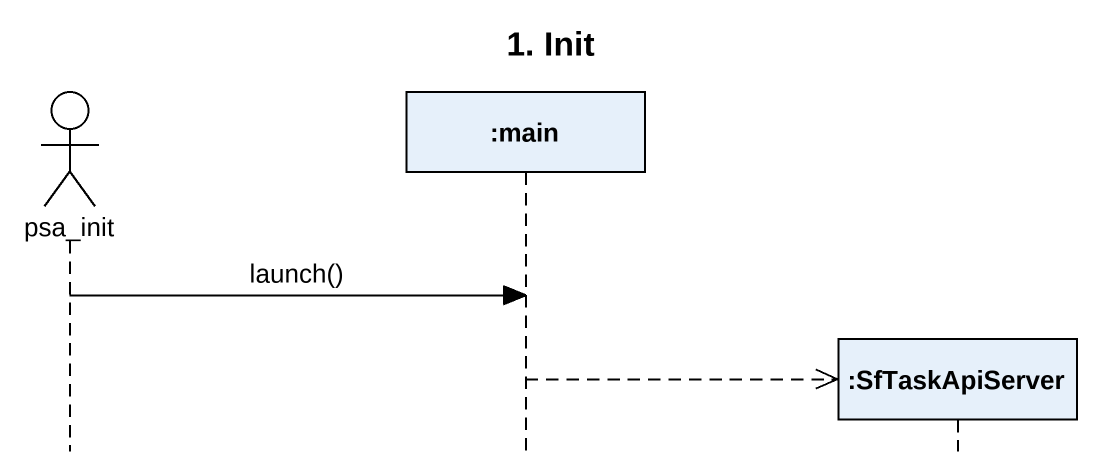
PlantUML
@startuml
title 1. Init
hide footbox
actor psa_init
participant ":main" as main
participant ":SfTaskApiServer" as SfTaskApiServer

psa_init -> main : launch()
main -->> SfTaskApiServer **
@enduml
